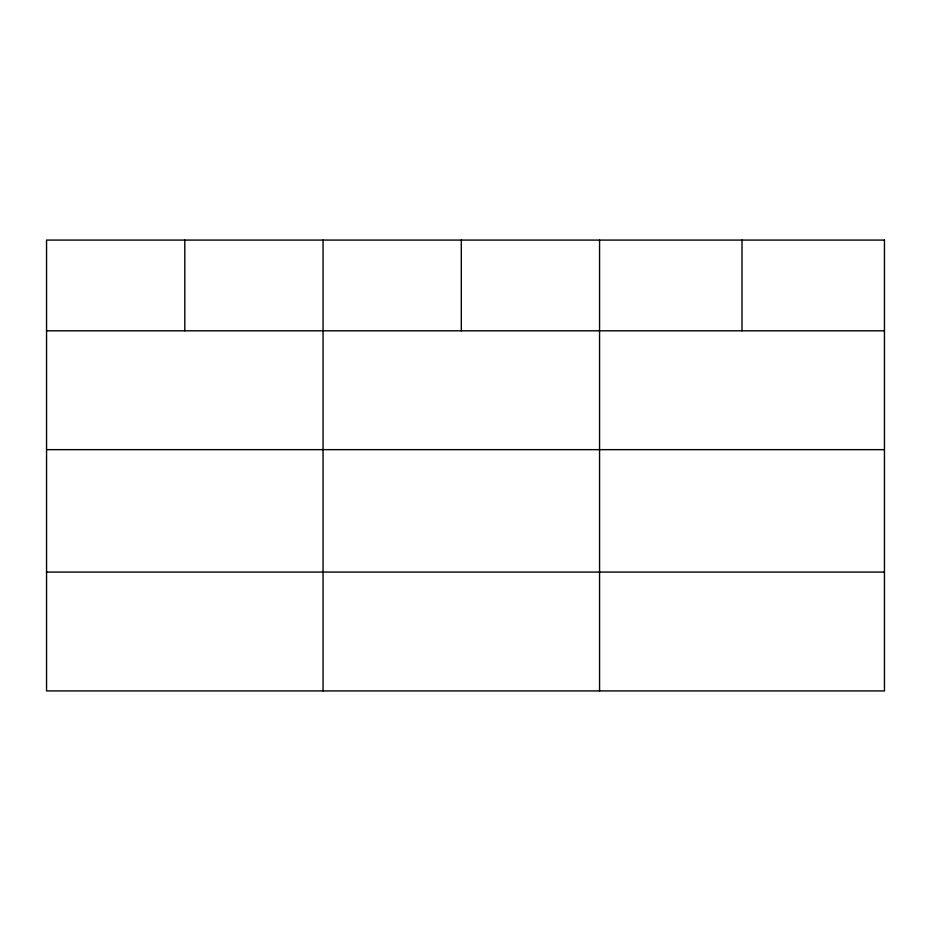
<?xml version="1.0" encoding="UTF-8"?>
<svg xmlns="http://www.w3.org/2000/svg" width="931" height="931" viewBox="0 0 931 931"><rect width="100%" height="100%" fill="white"/><g stroke="black" fill="none" stroke-linecap="round" stroke-linejoin="round"><path stroke-width="1.4" d="M46.55 330.808L884.45 330.808M46.55 449.65L884.45 449.65M46.55 572.076L884.45 572.076M742.007 240.082L742.007 330.808M599.564 240.082L599.564 690.918M461.31 240.082L461.31 330.808M323.057 240.082L323.057 690.918M184.804 240.082L184.804 330.808M884.45 240.082L46.55 240.082L46.55 690.918L884.45 690.918L884.45 240.082"/></g></svg>
